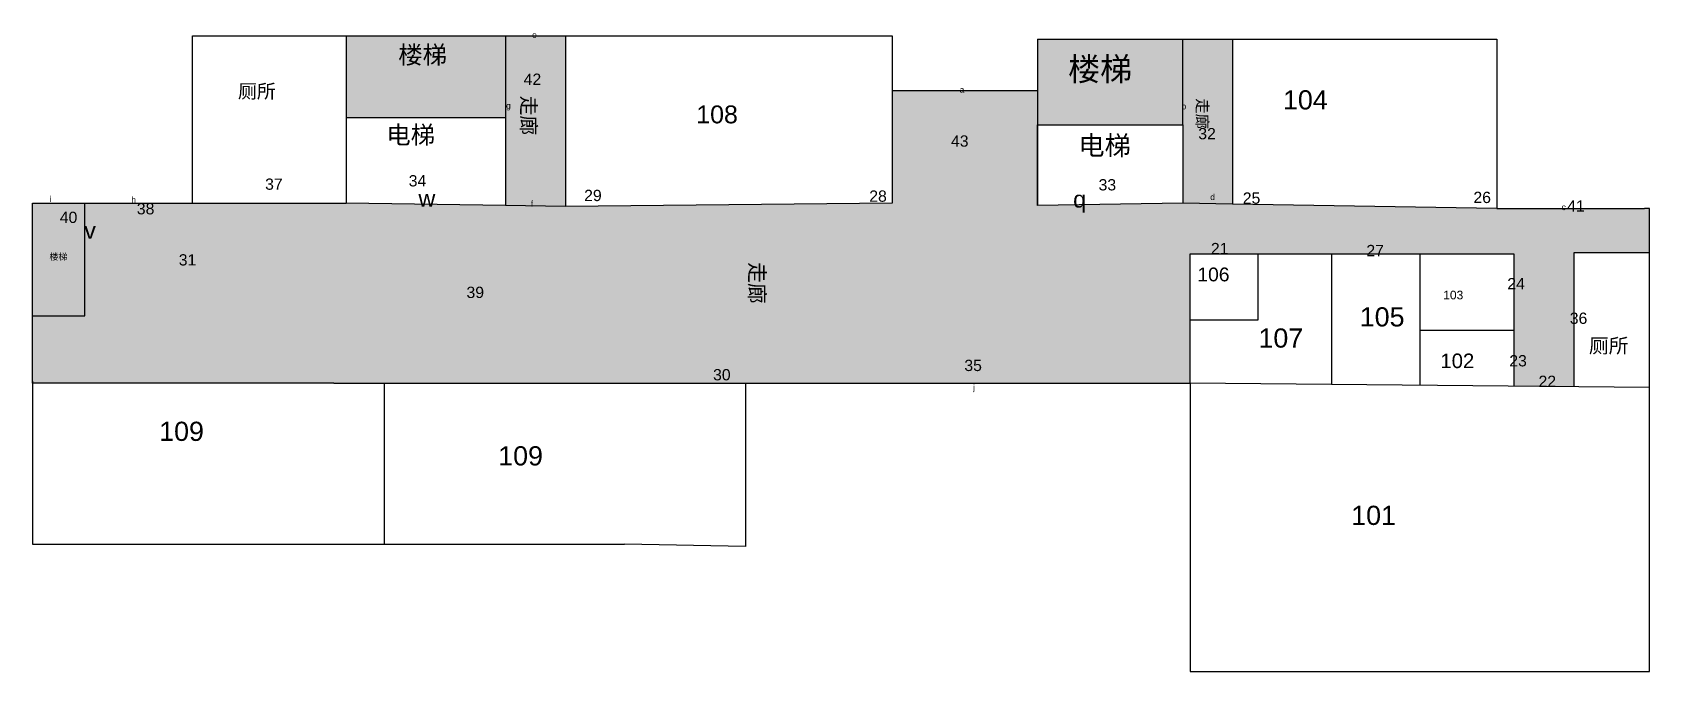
# Model space of a CAD drawing. Header units: millimetres. Extents: x 999 to 3793, y 997 to 2103.
import ezdxf

# ---------------------------------------------------------------- set-up
doc = ezdxf.new("R2010")
doc.units = ezdxf.units.MM
doc.styles.get("Standard").update_dxf_attribs({"font": 'arial.ttf'})
pattern_1 = [(0, (0, 0), (0, 6.985), [5.08, -1.905]), (90, (0, 0), (-6.985, 4e-16), [5.08, -1.905])]

msp = doc.modelspace()

# ---------------------------------------------------------------- hatches: boundary and pattern name
at = {"lineweight": -2, "true_color": 0xf1eb1f}
h = msp.add_hatch(dxfattribs=at)
h.set_pattern_fill('ANGLE', color=2)
h.set_pattern_definition(pattern_1)
h.paths.add_polyline_path([(1919.8, 2096.8), (1816.1, 2096.8), (1816.1, 1955.9), (1816.1, 1803.8), (1919.8, 1802)])
h.paths.add_polyline_path([(3072.4, 2091.4), (2986.8, 2091.4), (2986.8, 1943.3), (2986.8, 1807.4), (3072.4, 1805.6)])
h.paths.add_polyline_path([(1816.1, 2096.8), (1541.1, 2096.8), (1541.1, 1955.9), (1816.1, 1955.9)])
h.paths.add_polyline_path([(1089.5, 1807.4), (998.5, 1807.4), (998.5, 1612.7), (1089.5, 1612.7)])
h.paths.add_polyline_path([(2986.8, 2091.4), (2735.6, 2091.4), (2735.6, 1943.3), (2986.8, 1943.3)])
h.paths.add_polyline_path([(1814.5, 1965.2), (1827.9, 1965.2), (1827.9, 1981.4), (1814.5, 1981.4)], flags=9)
h.paths.add_polyline_path([(1857.3, 1798.7), (1867.1, 1798.7), (1867.1, 1814.5), (1857.3, 1814.5)], flags=9)
h.paths.add_polyline_path([(1860.2, 2091.2), (1872.2, 2091.2), (1872.2, 2103), (1860.2, 2103)], flags=9)
h.paths.add_polyline_path([(1842.7, 2007.2), (1882.8, 2007.2), (1882.8, 2036.6), (1842.7, 2036.6)], flags=24)
h.paths.add_polyline_path([(1833.1, 2001.7), (1833.1, 1915.3), (1881.1, 1915.3), (1881.1, 2001.7)], flags=24)
h.paths.add_polyline_path([(3031.5, 1810), (3044.8, 1810), (3044.8, 1825.9), (3031.5, 1825.9)], flags=24)
h.paths.add_polyline_path([(2981.8, 1967), (2995.2, 1967), (2995.2, 1982.8), (2981.8, 1982.8)], flags=9)
h.paths.add_polyline_path([(3008.4, 1912.6), (3048.7, 1912.6), (3048.7, 1942.6), (3008.4, 1942.6)], flags=24)
h.paths.add_polyline_path([(3002.4, 1995), (3002.4, 1928.1), (3039.7, 1928.1), (3039.7, 1995)], flags=24)
h.paths.add_polyline_path([(1621, 2035.7), (1726.9, 2035.7), (1726.9, 2094.6), (1621, 2094.6)], flags=24)
h.paths.add_polyline_path([(1083, 1740.8), (1113.7, 1740.8), (1113.7, 1772.3), (1083, 1772.3)], flags=9)
h.paths.add_polyline_path([(1024.5, 1704.8), (1062.5, 1704.8), (1062.5, 1725.8), (1024.5, 1725.8)], flags=24)
h.paths.add_polyline_path([(1040.9, 1768), (1081.2, 1768), (1081.2, 1797.9), (1040.9, 1797.9)], flags=24)
h.paths.add_polyline_path([(2775.5, 2002.4), (2914.6, 2002.4), (2914.6, 2079.7), (2775.5, 2079.7)], flags=24)
h = msp.add_hatch(dxfattribs=at)
h.set_pattern_fill('ANGLE', color=2)
h.set_pattern_definition(pattern_1)
h.paths.add_polyline_path([(2999.6, 1720.1), (3116.1, 1720.1), (3243.6, 1720.1), (3396.5, 1720.1), (3558.6, 1720.1), (3558.6, 1587.2), (3558.6, 1491.1), (3662.3, 1490.1), (3662.3, 1721.9), (3793.4, 1721.9), (3793.4, 1798.3), (3784.3, 1798.3), (3529.4, 1798.3), (3072.4, 1805.6), (2986.8, 1807.4), (2735.6, 1803.8), (2735.6, 1943.3), (2735.6, 2002.2), (2484.3, 2002.2), (2484.3, 1807.4), (1919.8, 1802), (1816.1, 1803.8), (1541.1, 1807.4), (1231.6, 1807.4), (1089.5, 1807.4), (1089.5, 1612.7), (998.5, 1612.7), (998.5, 1496.2), (1519.3, 1496.2), (1606.7, 1496.2), (2231.2, 1496.2), (2999.6, 1496.2)])
h.paths.add_polyline_path([(2226.6, 1714), (2226.6, 1623.3), (2277.1, 1623.3), (2277.1, 1714)], flags=24)
h.paths.add_polyline_path([(1083, 1740.8), (1113.7, 1740.8), (1113.7, 1772.3), (1083, 1772.3)], flags=25)
h.paths.add_polyline_path([(2789.7, 1784.5), (2827, 1784.5), (2827, 1828.8), (2789.7, 1828.8)], flags=24)
h.paths.add_polyline_path([(1660.4, 1796), (1700.2, 1796), (1700.2, 1827.5), (1660.4, 1827.5)], flags=24)
h.paths.add_polyline_path([(1857.3, 1798.7), (1867.1, 1798.7), (1867.1, 1814.5), (1857.3, 1814.5)], flags=24)
h.paths.add_polyline_path([(3639.4, 1793.4), (3650.6, 1793.4), (3650.6, 1805.2), (3639.4, 1805.2)], flags=24)
h.paths.add_polyline_path([(2599.2, 1996.5), (2611.2, 1996.5), (2611.2, 2008.3), (2599.2, 2008.3)], flags=9)
h.paths.add_polyline_path([(2581.1, 1900), (2621.4, 1900), (2621.4, 1929.9), (2581.1, 1929.9)], flags=24)
h.paths.add_polyline_path([(3645.9, 1787.9), (3686, 1787.9), (3686, 1817.3), (3645.9, 1817.3)], flags=24)
h.paths.add_polyline_path([(1743.8, 1638.2), (1784.1, 1638.2), (1784.1, 1668.2), (1743.8, 1668.2)], flags=24)
h.paths.add_polyline_path([(1174.1, 1782.9), (1214.4, 1782.9), (1214.4, 1812.8), (1174.1, 1812.8)], flags=24)
h.paths.add_polyline_path([(3650.4, 1593.5), (3690.7, 1593.5), (3690.7, 1623.4), (3650.4, 1623.4)], flags=24)
h.paths.add_polyline_path([(2604.1, 1511.9), (2644.4, 1511.9), (2644.4, 1541.9), (2604.1, 1541.9)], flags=24)
h.paths.add_polyline_path([(1246.5, 1694.5), (1286.8, 1694.5), (1286.8, 1724.4), (1246.5, 1724.4)], flags=24)
h.paths.add_polyline_path([(2169.9, 1495.9), (2210.2, 1495.9), (2210.2, 1525.8), (2169.9, 1525.8)], flags=25)
h.paths.add_polyline_path([(3299, 1711), (3339.2, 1711), (3339.2, 1740.4), (3299, 1740.4)], flags=25)
h.paths.add_polyline_path([(3542.5, 1653.6), (3582.7, 1653.6), (3582.7, 1683), (3542.5, 1683)], flags=25)
h.paths.add_polyline_path([(3545.9, 1520), (3586.2, 1520), (3586.2, 1549.9), (3545.9, 1549.9)], flags=25)
h.paths.add_polyline_path([(3596.5, 1484.8), (3636.6, 1484.8), (3636.6, 1514.2), (3596.5, 1514.2)], flags=9)
h.paths.add_polyline_path([(3030.3, 1714.4), (3070.4, 1714.4), (3070.4, 1743.8), (3030.3, 1743.8)], flags=25)

# ---------------------------------------------------------------- linework, layer by layer
at = {"color": 0}
for p, q in [((1275.3, 1807.4), (1275.3, 2096.8)), ((1275.3, 2096.8), (1541.1, 2096.8)), ((1541.1, 2096.8), (1541.1, 1807.4)), ((1541.1, 2096.8), (1816.1, 2096.8)), ((1541.1, 2096.8), (1541.1, 1955.9)), ((1816.1, 2096.8), (1919.8, 2096.8)), ((1816.1, 2096.8), (1816.1, 1955.9)), ((1919.8, 2096.8), (1919.8, 1802)), ((1919.8, 2096.8), (2484.3, 2096.8)), ((2484.3, 2096.8), (2484.3, 1807.4)), ((2484.3, 2002.2), (2735.6, 2002.2)), ((1541.1, 1955.9), (1816.1, 1955.9)), ((1816.1, 1955.9), (1816.1, 1803.8)), ((2735.6, 1803.8), (2735.6, 1943.3)), ((2735.6, 1943.3), (2986.8, 1943.3)), ((1231.6, 1807.4), (1541.1, 1807.4)), ((1816.1, 1803.8), (1541.1, 1807.4)), ((1919.8, 1802), (1816.1, 1803.8)), ((2484.3, 1807.4), (1919.8, 1802)), ((2986.8, 1807.4), (2735.6, 1803.8)), ((3072.4, 1805.6), (2986.8, 1807.4)), ((2999.6, 1496.2), (2999.6, 1720.1)), ((2999.6, 1720.1), (3243.6, 1720.1)), ((2999.6, 1720.1), (3116.1, 1720.1)), ((3116.1, 1720.1), (3116.1, 1605.4)), ((3243.6, 1720.1), (3243.6, 1494)), ((3243.6, 1720.1), (3396.5, 1720.1)), ((3396.5, 1720.1), (3396.5, 1492.6)), ((998.5, 1496.2), (998.5, 1612.7)), ((998.5, 1612.7), (1089.5, 1612.7)), ((3116.1, 1605.4), (2999.6, 1605.4)), ((3558.6, 1587.2), (3396.5, 1587.2)), ((3558.6, 1587.2), (3558.6, 1491.1)), ((998.5, 1499.8), (998.5, 1217.7)), ((1519.3, 1496.2), (998.5, 1496.2)), ((1519.3, 1496.2), (1606.7, 1496.2)), ((1606.7, 1496.2), (1606.7, 1217.7)), ((1606.7, 1496.2), (2231.2, 1496.2)), ((2231.2, 1496.2), (2231.2, 1214.1)), ((2231.2, 1496.2), (2999.6, 1496.2)), ((2999.6, 1496.2), (2999.6, 997.5)), ((3793.4, 1488.9), (2999.6, 1496.2)), ((3793.4, 997.5), (3793.4, 1488.9)), ((998.5, 1217.7), (1519.3, 1217.7)), ((1519.3, 1217.7), (2021.8, 1217.7)), ((2231.2, 1214.1), (2021.8, 1217.7)), ((2999.6, 997.5), (3793.4, 997.5))]:
    msp.add_line(p, q, dxfattribs=at)
for p, q in [((2735.6, 2091.4), (2735.6, 1803.8)), ((2735.6, 2091.4), (2986.8, 2091.4)), ((2986.8, 2091.4), (2986.8, 2091.4)), ((2986.8, 2091.4), (3072.4, 2091.4)), ((2986.8, 1943.3), (2986.8, 2091.4)), ((3072.4, 2091.4), (3072.4, 1805.6)), ((3072.4, 2091.4), (3529.4, 2091.4)), ((3529.4, 2091.4), (3529.4, 1798.3)), ((2986.8, 1943.3), (2986.8, 1807.4)), ((998.5, 1496.2), (998.5, 1807.4)), ((998.5, 1807.4), (1275.3, 1807.4)), ((1089.5, 1612.7), (1089.5, 1807.4)), ((3529.4, 1798.3), (3072.4, 1805.6)), ((3529.4, 1798.3), (3784.3, 1798.3)), ((3793.4, 1798.3), (3784.3, 1798.3)), ((3793.4, 1721.9), (3793.4, 1798.3)), ((3396.5, 1720.1), (3558.6, 1720.1)), ((3558.6, 1720.1), (3558.6, 1587.2)), ((3793.4, 1721.9), (3662.3, 1721.9)), ((3662.3, 1721.9), (3662.3, 1490.1)), ((3793.4, 1488.9), (3793.4, 1721.9))]:
    msp.add_line(p, q)

# ---------------------------------------------------------------- texts
for s, height, p in [('e', 10.4, (1862.2, 2093.3)), ('楼梯', 30.89, (1630.8, 2048.6)), ('厕所', 24.03, (1353.8, 1989.1)), ('42', 19.52, (1847.6, 2012.1)), ('a', 10.4, (2601.1, 1998.7)), ('g', 10.4, (1817.2, 1971)), ('108', 30.89, (2145.8, 1945.6)), ('b', 10.4, (2984.5, 1969.8)), ('电梯', 30.89, (1610.2, 1910.1)), ('电梯', 33.18, (2806.2, 1890.7)), ('43', 19.52, (2586.1, 1905.3)), ('37', 19.52, (1400.8, 1830.7)), ('34', 19.52, (1648.9, 1836.5)), ('w', 29, (1665.7, 1801.3)), ('29', 19.52, (1952.1, 1811.2)), ('28', 19.52, (2444.8, 1810)), ('q', 29, (2797.1, 1799.9)), ('d', 10.4, (3034.1, 1812.9)), ('f', 10.4, (1859.9, 1801.3)), ('21', 19.52, (3035.2, 1719.3)), ('27', 19.52, (3303.9, 1715.9)), ('31', 19.52, (1251.5, 1699.8)), ('106', 23.84, (3011.8, 1672.4)), ('24', 19.52, (3547.4, 1658.5)), ('39', 19.52, (1748.8, 1643.6)), ('103', 14.88, (3436.7, 1641.3)), ('105', 33.18, (3292.5, 1594.4)), ('36', 19.52, (3655.4, 1598.8)), ('107', 33.18, (3117.4, 1557.8)), ('厕所', 25.11, (3688.4, 1548.6)), ('102', 25.11, (3431.8, 1522.4)), ('23', 19.52, (3550.9, 1525.3)), ('30', 19.52, (2174.9, 1501.2)), ('35', 19.52, (2609.1, 1517.3)), ('22', 19.52, (3601.4, 1489.7)), ('j', 10.4, (2624.2, 1483.9)), ('109', 33.18, (1217.7, 1396.5)), ('109', 33.18, (1803.6, 1354.1)), ('101', 33.18, (3277.7, 1251.2))]:
    msp.add_text(s, height=height, dxfattribs=at).set_placement(p)
for s, height, p in [('楼梯', 40.58, (2788.4, 2019.2)), ('104', 33.18, (3159.8, 1969.6)), ('32', 19.52, (3013.4, 1918)), ('33', 19.52, (2841.1, 1829.6)), ('i', 10.4, (1028.6, 1809.4)), ('h', 10.4, (1169.5, 1808.2)), ('25', 19.52, (3090.3, 1806.6)), ('26', 19.52, (3488.9, 1807.8)), ('40', 19.52, (1045.9, 1773.3)), ('38', 19.52, (1179.1, 1788.2)), ('c', 10.4, (3641.4, 1795.5)), ('41', 19.52, (3650.8, 1792.8)), ('v', 29, (1088.2, 1746)), ('楼梯', 11.07, (1028, 1709.4))]:
    msp.add_text(s, height=height).set_placement(p)
for height, p in [(25.18, (1843.7, 1993.6)), (26.43, (2237.8, 1705.6))]:
    msp.add_text('走廊', height=height, rotation=270, dxfattribs=at).set_placement(p)
msp.add_text('走廊', height=19.49, rotation=270).set_placement((3010.7, 1988.8))

doc.saveas('drawing.dxf')
